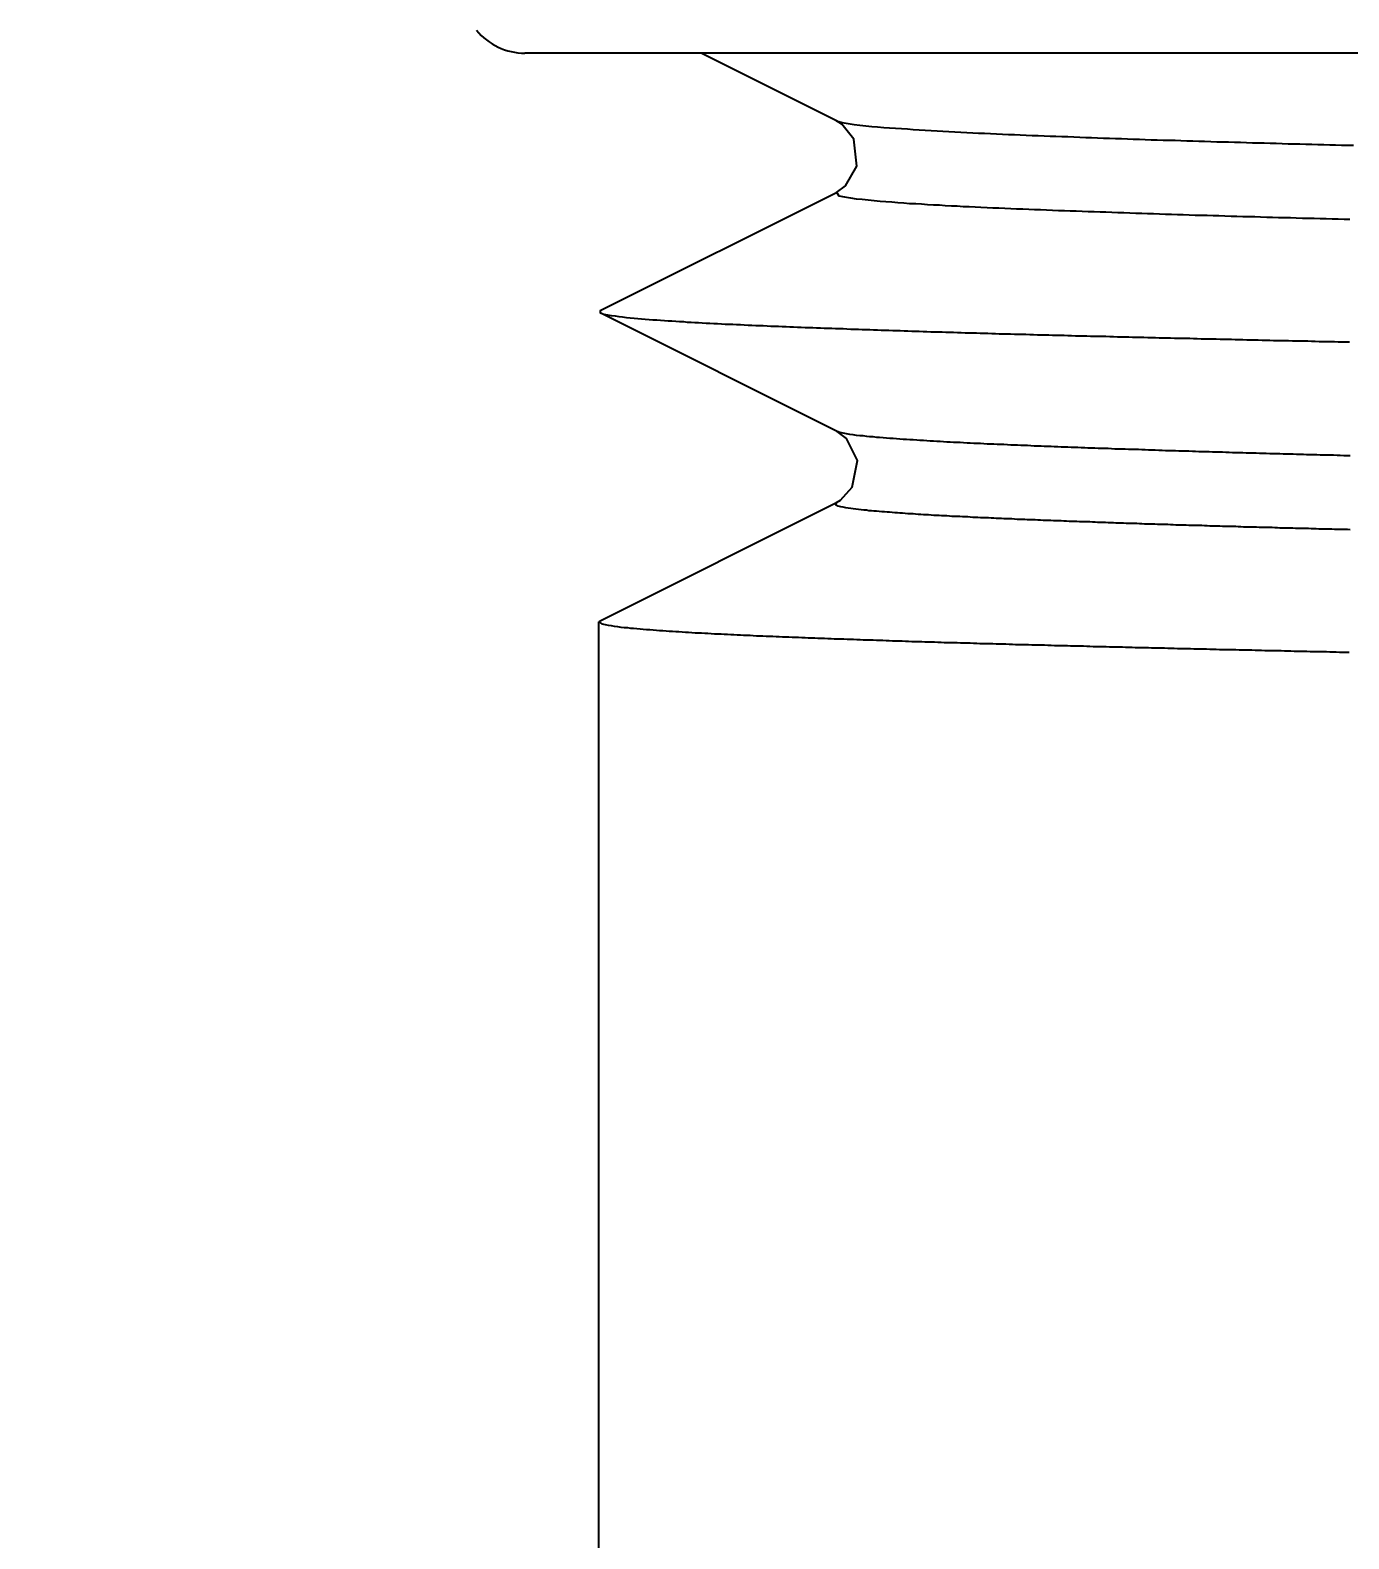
# Model space of a CAD drawing. Header units: millimetres. Extents: x 0 to 3800, y -67 to 2530.
# Drawn here: x 2299.1 to 2305.65, y 1593.55 to 1601.04 of the extents above; entities that cross this region are included whole.
import ezdxf

# ---------------------------------------------------------------- set-up
doc = ezdxf.new("R2010")
doc.units = ezdxf.units.MM
doc.layers.add('내부선 및 부속', color=4, linetype='Continuous')
doc.layers.add('치수선', color=7, linetype='Continuous')
doc.styles.add('____', font='')
doc.styles.get('____').set_extended_font_data('굴림')
doc.dimstyles.new('MSADIM', dxfattribs={"dimtxt": 33, "dimasz": 17, "dimexe": 10, "dimexo": 7.5, "dimgap": 10, "dimtad": 0, "dimtih": 1, "dimtoh": 1, "dimdec": 0, "dimzin": 1, "dimdsep": 46, "dimtxsty": '____', "dimcen": 11.25, "dimadec": 0, "dimazin": 0, "dimtfac": 1, "dimtdec": 0, "dimtix": 1, "dimtmove": 0, "dimatfit": 3, "dimfxl": 1, "dimtolj": 1, "dimtzin": 1, "dimarcsym": 0})

# ---------------------------------------------------------------- blocks, each defined once
blk = doc.blocks.new('*D52')
at = {"layer": '치수선', "color": 0, "linetype": 'Continuous', "lineweight": -2, "transparency": 16777216}
for p, q in [((2932.4547, 1675.4392), (2932.4547, 1337.9392)), ((2232.4547, 1355.3142), (2232.4547, 1337.9392)), ((2249.4547, 1347.9392), (2545.3242, 1347.9392)), ((2915.4547, 1347.9392), (2619.5852, 1347.9392))]:
    blk.add_line(p, q, dxfattribs=at)
at = {"layer": '치수선', "color": 0, "linetype": 'Continuous', "transparency": 16777216}
for points in [[(2249.4547, 1350.7725), (2249.4547, 1345.1059), (2232.4547, 1347.9392)], [(2915.4547, 1350.7725), (2915.4547, 1345.1059), (2932.4547, 1347.9392)]]:
    blk.add_solid(points, dxfattribs=at)
at = {"layer": '치수선', "color": 0, "linetype": 'Continuous', "transparency": 16777216, "insert": (2582.4547, 1347.9392), "char_height": 25, "attachment_point": 5, "style": '____'}
blk.add_mtext('\\A1;700', dxfattribs=at)

msp = doc.modelspace()

# ---------------------------------------------------------------- linework, layer by layer
at = {"layer": '내부선 및 부속', "linetype": 'Continuous'}
for p, q in [((2343.3534, 1600.9215), (2301.5558, 1600.9215)), ((2303.1024, 1600.5857), (2302.4309, 1600.9215)), ((2301.9295, 1599.6442), (2303.1024, 1600.2308)), ((2301.9295, 1599.6442), (2301.9295, 1599.6325)), ((2303.1024, 1599.0459), (2301.9295, 1599.6325)), ((2301.9295, 1598.1044), (2303.1024, 1598.691)), ((2301.9295, 1598.1044), (2301.9237, 1598.0985)), ((2301.9237, 1587.1282), (2301.9237, 1598.0985))]:
    msp.add_line(p, q, dxfattribs=at)
at = {"layer": '내부선 및 부속', "linetype": 'Continuous', "flags": 128}
for points in [[(2303.1024, 1600.2308), (2303.1466, 1600.2626), (2303.2036, 1600.3607), (2303.189, 1600.4953), (2303.1287, 1600.5693), (2303.1024, 1600.5857)], [(2303.1026, 1600.5852), (2303.1306, 1600.5772), (2303.1596, 1600.5722), (2303.1896, 1600.5682), (2303.2186, 1600.5642), (2303.2476, 1600.5612), (2303.2776, 1600.5582), (2303.3066, 1600.5552), (2303.3366, 1600.5532), (2303.3656, 1600.5512), (2303.3956, 1600.5492), (2303.4246, 1600.5472), (2303.4546, 1600.5452), (2303.4836, 1600.5432), (2303.5126, 1600.5412), (2303.5426, 1600.5392), (2303.5716, 1600.5372), (2303.6016, 1600.5362), (2303.6306, 1600.5342), (2303.6606, 1600.5322), (2303.6896, 1600.5312), (2303.7196, 1600.5292), (2303.7486, 1600.5282), (2303.7786, 1600.5262), (2303.8076, 1600.5252), (2303.8376, 1600.5242), (2303.8676, 1600.5222), (2303.8966, 1600.5212), (2303.9266, 1600.5202), (2303.9556, 1600.5182), (2303.9856, 1600.5172), (2304.0146, 1600.5162), (2304.0446, 1600.5152), (2304.0736, 1600.5132), (2304.1036, 1600.5122), (2304.1326, 1600.5112), (2304.1626, 1600.5102), (2304.1916, 1600.5092), (2304.2216, 1600.5082), (2304.2506, 1600.5072), (2304.2806, 1600.5062), (2304.3096, 1600.5042), (2304.3396, 1600.5032), (2304.3686, 1600.5022), (2304.3986, 1600.5012), (2304.4276, 1600.5002), (2304.4576, 1600.4992), (2304.4876, 1600.4982), (2304.5166, 1600.4972), (2304.5466, 1600.4962), (2304.5756, 1600.4952), (2304.6056, 1600.4942), (2304.6346, 1600.4932), (2304.6646, 1600.4922), (2304.6936, 1600.4912), (2304.7236, 1600.4902), (2304.7526, 1600.4902), (2304.7826, 1600.4892), (2304.8116, 1600.4882), (2304.8416, 1600.4872), (2304.8706, 1600.4862), (2304.9006, 1600.4852), (2304.9296, 1600.4842), (2304.9596, 1600.4832), (2304.9896, 1600.4822), (2305.0186, 1600.4822), (2305.0486, 1600.4812), (2305.0776, 1600.4802), (2305.1076, 1600.4792), (2305.1366, 1600.4782), (2305.1666, 1600.4772), (2305.1956, 1600.4762), (2305.2256, 1600.4762), (2305.2546, 1600.4752), (2305.2846, 1600.4742), (2305.3136, 1600.4732), (2305.3436, 1600.4722), (2305.3736, 1600.4722), (2305.4026, 1600.4712), (2305.4326, 1600.4702), (2305.4616, 1600.4692), (2305.4916, 1600.4682), (2305.5206, 1600.4682), (2305.5506, 1600.4672), (2305.5796, 1600.4662), (2305.6096, 1600.4652), (2305.6386, 1600.4652), (2305.6686, 1600.4642)], [(2303.1026, 1600.2312), (2303.1136, 1600.2142), (2303.1426, 1600.2082), (2303.1716, 1600.2032), (2303.2006, 1600.1992), (2303.2306, 1600.1962), (2303.2596, 1600.1932), (2303.2896, 1600.1902), (2303.3186, 1600.1872), (2303.3476, 1600.1852), (2303.3776, 1600.1832), (2303.4066, 1600.1802), (2303.4366, 1600.1782), (2303.4656, 1600.1762), (2303.4956, 1600.1752), (2303.5246, 1600.1732), (2303.5546, 1600.1712), (2303.5836, 1600.1692), (2303.6136, 1600.1682), (2303.6426, 1600.1662), (2303.6726, 1600.1642), (2303.7016, 1600.1632), (2303.7316, 1600.1612), (2303.7606, 1600.1602), (2303.7906, 1600.1592), (2303.8196, 1600.1572), (2303.8496, 1600.1562), (2303.8786, 1600.1542), (2303.9086, 1600.1532), (2303.9376, 1600.1522), (2303.9676, 1600.1512), (2303.9966, 1600.1492), (2304.0266, 1600.1482), (2304.0566, 1600.1472), (2304.0856, 1600.1462), (2304.1156, 1600.1452), (2304.1446, 1600.1432), (2304.1746, 1600.1422), (2304.2036, 1600.1412), (2304.2336, 1600.1402), (2304.2626, 1600.1392), (2304.2926, 1600.1382), (2304.3216, 1600.1372), (2304.3516, 1600.1362), (2304.3806, 1600.1352), (2304.4106, 1600.1342), (2304.4396, 1600.1332), (2304.4696, 1600.1322), (2304.4986, 1600.1312), (2304.5286, 1600.1302), (2304.5576, 1600.1292), (2304.5876, 1600.1282), (2304.6176, 1600.1272), (2304.6466, 1600.1262), (2304.6766, 1600.1252), (2304.7056, 1600.1242), (2304.7356, 1600.1232), (2304.7646, 1600.1222), (2304.7946, 1600.1212), (2304.8236, 1600.1202), (2304.8536, 1600.1192), (2304.8826, 1600.1182), (2304.9126, 1600.1172), (2304.9416, 1600.1172), (2304.9716, 1600.1162), (2305.0006, 1600.1152), (2305.0306, 1600.1142), (2305.0606, 1600.1132), (2305.0896, 1600.1122), (2305.1196, 1600.1112), (2305.1486, 1600.1112), (2305.1786, 1600.1102), (2305.2076, 1600.1092), (2305.2376, 1600.1082), (2305.2666, 1600.1072), (2305.2966, 1600.1062), (2305.3256, 1600.1062), (2305.3556, 1600.1052), (2305.3846, 1600.1042), (2305.4146, 1600.1032), (2305.4436, 1600.1022), (2305.4736, 1600.1022), (2305.5036, 1600.1012), (2305.5326, 1600.1002), (2305.5626, 1600.0992), (2305.5916, 1600.0992), (2305.6216, 1600.0982), (2305.6506, 1600.0972)], [(2301.9296, 1599.6322), (2301.9476, 1599.6262), (2301.9656, 1599.6222), (2301.9846, 1599.6192), (2302.0036, 1599.6172), (2302.0226, 1599.6142), (2302.0406, 1599.6122), (2302.0596, 1599.6102), (2302.0786, 1599.6082), (2302.0976, 1599.6062), (2302.1166, 1599.6052), (2302.1346, 1599.6032), (2302.1536, 1599.6012), (2302.1726, 1599.6002), (2302.1916, 1599.5982), (2302.2106, 1599.5972), (2302.2296, 1599.5962), (2302.2486, 1599.5942), (2302.2666, 1599.5932), (2302.2856, 1599.5922), (2302.3046, 1599.5912), (2302.3236, 1599.5902), (2302.3426, 1599.5892), (2302.3616, 1599.5872), (2302.3806, 1599.5862), (2302.3986, 1599.5852), (2302.4176, 1599.5842), (2302.4366, 1599.5832), (2302.4556, 1599.5822), (2302.4746, 1599.5812), (2302.4936, 1599.5802), (2302.5126, 1599.5792), (2302.5316, 1599.5782), (2302.5506, 1599.5772), (2302.5686, 1599.5772), (2302.5876, 1599.5762), (2302.6066, 1599.5752), (2302.6256, 1599.5742), (2302.6446, 1599.5732), (2302.6636, 1599.5722), (2302.6826, 1599.5712), (2302.7016, 1599.5702), (2302.7196, 1599.5702), (2302.7386, 1599.5692), (2302.7576, 1599.5682), (2302.7766, 1599.5672), (2302.7956, 1599.5662), (2302.8146, 1599.5662), (2302.8336, 1599.5652), (2302.8526, 1599.5642), (2302.8716, 1599.5632), (2302.8896, 1599.5632), (2302.9086, 1599.5622), (2302.9276, 1599.5612), (2302.9466, 1599.5602), (2302.9656, 1599.5602), (2302.9846, 1599.5592), (2303.0036, 1599.5582), (2303.0226, 1599.5582), (2303.0416, 1599.5572), (2303.0596, 1599.5562), (2303.0786, 1599.5562), (2303.0976, 1599.5552), (2303.1166, 1599.5542), (2303.1356, 1599.5542), (2303.1546, 1599.5532), (2303.1736, 1599.5522), (2303.1926, 1599.5522), (2303.2116, 1599.5512), (2303.2306, 1599.5502), (2303.2486, 1599.5502), (2303.2676, 1599.5492), (2303.2866, 1599.5482), (2303.3056, 1599.5482), (2303.3246, 1599.5472), (2303.3436, 1599.5462), (2303.3626, 1599.5462), (2303.3816, 1599.5452), (2303.4006, 1599.5452), (2303.4186, 1599.5442), (2303.4376, 1599.5432), (2303.4566, 1599.5432), (2303.4756, 1599.5422), (2303.4946, 1599.5422), (2303.5136, 1599.5412), (2303.5326, 1599.5402), (2303.5516, 1599.5402), (2303.5706, 1599.5392), (2303.5896, 1599.5392), (2303.6076, 1599.5382), (2303.6266, 1599.5382), (2303.6456, 1599.5372), (2303.6646, 1599.5362), (2303.6836, 1599.5362), (2303.7026, 1599.5352), (2303.7216, 1599.5352), (2303.7406, 1599.5342), (2303.7596, 1599.5342), (2303.7776, 1599.5332), (2303.7966, 1599.5332), (2303.8156, 1599.5322), (2303.8156, 1599.5322), (2303.8346, 1599.5322), (2303.8536, 1599.5312), (2303.8726, 1599.5302), (2303.8916, 1599.5302), (2303.9106, 1599.5292), (2303.9296, 1599.5292), (2303.9486, 1599.5282), (2303.9666, 1599.5282), (2303.9856, 1599.5272), (2304.0046, 1599.5272), (2304.0236, 1599.5262), (2304.0426, 1599.5262), (2304.0616, 1599.5252), (2304.0806, 1599.5252), (2304.0996, 1599.5242), (2304.1186, 1599.5242), (2304.1376, 1599.5232), (2304.1556, 1599.5232), (2304.1746, 1599.5222), (2304.1936, 1599.5222), (2304.2126, 1599.5212), (2304.2316, 1599.5212), (2304.2506, 1599.5202), (2304.2696, 1599.5202), (2304.2886, 1599.5192), (2304.3076, 1599.5192), (2304.3266, 1599.5182), (2304.3446, 1599.5182), (2304.3636, 1599.5172), (2304.3826, 1599.5172), (2304.4016, 1599.5162), (2304.4206, 1599.5162), (2304.4396, 1599.5162), (2304.4586, 1599.5152), (2304.4776, 1599.5152), (2304.4966, 1599.5142), (2304.5156, 1599.5142), (2304.5336, 1599.5132), (2304.5526, 1599.5132), (2304.5716, 1599.5122), (2304.5906, 1599.5122), (2304.6096, 1599.5112), (2304.6286, 1599.5112), (2304.6476, 1599.5102), (2304.6666, 1599.5102), (2304.6856, 1599.5102), (2304.7046, 1599.5092), (2304.7226, 1599.5092), (2304.7416, 1599.5082), (2304.7606, 1599.5082), (2304.7796, 1599.5072), (2304.7986, 1599.5072), (2304.8176, 1599.5062), (2304.8366, 1599.5062), (2304.8556, 1599.5062), (2304.8746, 1599.5052), (2304.8926, 1599.5052), (2304.9116, 1599.5042), (2304.9306, 1599.5042), (2304.9496, 1599.5032), (2304.9686, 1599.5032), (2304.9876, 1599.5032), (2305.0066, 1599.5022), (2305.0256, 1599.5022), (2305.0446, 1599.5012), (2305.0636, 1599.5012), (2305.0816, 1599.5002), (2305.1006, 1599.5002), (2305.1196, 1599.5002), (2305.1386, 1599.4992), (2305.1576, 1599.4992), (2305.1766, 1599.4982), (2305.1956, 1599.4982), (2305.2146, 1599.4972), (2305.2336, 1599.4972), (2305.2526, 1599.4972), (2305.2706, 1599.4962), (2305.2896, 1599.4962), (2305.3086, 1599.4952), (2305.3276, 1599.4952), (2305.3466, 1599.4952), (2305.3656, 1599.4942), (2305.3846, 1599.4942), (2305.4036, 1599.4932), (2305.4226, 1599.4932), (2305.4416, 1599.4932), (2305.4596, 1599.4922), (2305.4786, 1599.4922), (2305.4976, 1599.4912), (2305.5166, 1599.4912), (2305.5356, 1599.4912), (2305.5546, 1599.4902), (2305.5736, 1599.4902), (2305.5926, 1599.4892), (2305.6116, 1599.4892), (2305.6306, 1599.4892), (2305.6486, 1599.4882)], [(2303.1023, 1598.691), (2303.1223, 1598.7028), (2303.181, 1598.7666), (2303.2071, 1598.8996), (2303.1518, 1599.0089), (2303.1057, 1599.0442), (2303.1023, 1599.0459)], [(2303.1026, 1599.0462), (2303.1186, 1599.0402), (2303.1346, 1599.0372), (2303.1506, 1599.0332), (2303.1676, 1599.0312), (2303.1836, 1599.0292), (2303.2006, 1599.0262), (2303.2176, 1599.0242), (2303.2336, 1599.0232), (2303.2506, 1599.0212), (2303.2666, 1599.0192), (2303.2836, 1599.0182), (2303.3006, 1599.0162), (2303.3166, 1599.0152), (2303.3336, 1599.0132), (2303.3506, 1599.0122), (2303.3666, 1599.0112), (2303.3836, 1599.0102), (2303.4006, 1599.0082), (2303.4166, 1599.0072), (2303.4336, 1599.0062), (2303.4506, 1599.0052), (2303.4666, 1599.0042), (2303.4836, 1599.0032), (2303.5006, 1599.0022), (2303.5166, 1599.0012), (2303.5336, 1599.0002), (2303.5506, 1598.9992), (2303.5666, 1598.9982), (2303.5836, 1598.9972), (2303.6006, 1598.9962), (2303.6166, 1598.9952), (2303.6336, 1598.9942), (2303.6506, 1598.9932), (2303.6666, 1598.9922), (2303.6836, 1598.9912), (2303.7006, 1598.9902), (2303.7166, 1598.9902), (2303.7336, 1598.9892), (2303.7506, 1598.9882), (2303.7666, 1598.9872), (2303.7836, 1598.9862), (2303.8006, 1598.9862), (2303.8166, 1598.9852), (2303.8336, 1598.9842), (2303.8506, 1598.9832), (2303.8666, 1598.9822), (2303.8836, 1598.9822), (2303.9006, 1598.9812), (2303.9166, 1598.9802), (2303.9336, 1598.9802), (2303.9506, 1598.9792), (2303.9676, 1598.9782), (2303.9836, 1598.9772), (2304.0006, 1598.9772), (2304.0176, 1598.9762), (2304.0336, 1598.9752), (2304.0506, 1598.9752), (2304.0676, 1598.9742), (2304.0836, 1598.9732), (2304.1006, 1598.9732), (2304.1176, 1598.9722), (2304.1336, 1598.9712), (2304.1506, 1598.9712), (2304.1676, 1598.9702), (2304.1836, 1598.9692), (2304.2006, 1598.9692), (2304.2176, 1598.9682), (2304.2336, 1598.9672), (2304.2506, 1598.9672), (2304.2676, 1598.9662), (2304.2846, 1598.9662), (2304.3006, 1598.9652), (2304.3176, 1598.9642), (2304.3346, 1598.9642), (2304.3506, 1598.9632), (2304.3676, 1598.9632), (2304.3846, 1598.9622), (2304.4006, 1598.9612), (2304.4176, 1598.9612), (2304.4346, 1598.9602), (2304.4506, 1598.9602), (2304.4676, 1598.9592), (2304.4846, 1598.9582), (2304.5016, 1598.9582), (2304.5176, 1598.9572), (2304.5346, 1598.9572), (2304.5516, 1598.9562), (2304.5676, 1598.9562), (2304.5846, 1598.9552), (2304.6016, 1598.9552), (2304.6176, 1598.9542), (2304.6346, 1598.9542), (2304.6516, 1598.9532), (2304.6676, 1598.9522), (2304.6846, 1598.9522), (2304.7016, 1598.9512), (2304.7186, 1598.9512), (2304.7346, 1598.9502), (2304.7516, 1598.9502), (2304.7686, 1598.9492), (2304.7686, 1598.9492), (2304.7846, 1598.9492), (2304.8016, 1598.9482), (2304.8186, 1598.9482), (2304.8346, 1598.9472), (2304.8516, 1598.9472), (2304.8686, 1598.9462), (2304.8846, 1598.9462), (2304.9016, 1598.9452), (2304.9186, 1598.9452), (2304.9346, 1598.9442), (2304.9516, 1598.9442), (2304.9686, 1598.9432), (2304.9856, 1598.9432), (2305.0016, 1598.9422), (2305.0186, 1598.9422), (2305.0356, 1598.9412), (2305.0516, 1598.9412), (2305.0686, 1598.9402), (2305.0856, 1598.9402), (2305.1016, 1598.9392), (2305.1186, 1598.9392), (2305.1356, 1598.9382), (2305.1526, 1598.9382), (2305.1686, 1598.9372), (2305.1856, 1598.9372), (2305.2026, 1598.9362), (2305.2186, 1598.9362), (2305.2356, 1598.9362), (2305.2526, 1598.9352), (2305.2686, 1598.9352), (2305.2856, 1598.9342), (2305.3026, 1598.9342), (2305.3186, 1598.9332), (2305.3356, 1598.9332), (2305.3526, 1598.9322), (2305.3696, 1598.9322), (2305.3856, 1598.9312), (2305.4026, 1598.9312), (2305.4196, 1598.9312), (2305.4356, 1598.9302), (2305.4526, 1598.9302), (2305.4696, 1598.9292), (2305.4856, 1598.9292), (2305.5026, 1598.9282), (2305.5196, 1598.9282), (2305.5356, 1598.9272), (2305.5526, 1598.9272), (2305.5696, 1598.9272), (2305.5866, 1598.9262), (2305.6026, 1598.9262), (2305.6196, 1598.9252), (2305.6366, 1598.9252), (2305.6526, 1598.9242)], [(2303.1026, 1598.6912), (2303.0976, 1598.6812), (2303.1096, 1598.6752), (2303.1216, 1598.6722), (2303.1346, 1598.6692), (2303.1476, 1598.6672), (2303.1606, 1598.6652), (2303.1736, 1598.6632), (2303.1856, 1598.6612), (2303.1986, 1598.6592), (2303.2116, 1598.6582), (2303.2246, 1598.6562), (2303.2376, 1598.6552), (2303.2506, 1598.6542), (2303.2626, 1598.6522), (2303.2756, 1598.6512), (2303.2886, 1598.6502), (2303.3016, 1598.6492), (2303.3146, 1598.6482), (2303.3276, 1598.6472), (2303.3406, 1598.6462), (2303.3536, 1598.6452), (2303.3656, 1598.6442), (2303.3786, 1598.6432), (2303.3916, 1598.6422), (2303.4046, 1598.6412), (2303.4176, 1598.6402), (2303.4306, 1598.6392), (2303.4436, 1598.6382), (2303.4566, 1598.6372), (2303.4696, 1598.6362), (2303.4826, 1598.6362), (2303.4946, 1598.6352), (2303.5076, 1598.6342), (2303.5206, 1598.6332), (2303.5336, 1598.6322), (2303.5466, 1598.6322), (2303.5596, 1598.6312), (2303.5726, 1598.6302), (2303.5856, 1598.6292), (2303.5986, 1598.6292), (2303.6116, 1598.6282), (2303.6236, 1598.6272), (2303.6366, 1598.6272), (2303.6496, 1598.6262), (2303.6626, 1598.6252), (2303.6756, 1598.6242), (2303.6886, 1598.6242), (2303.7016, 1598.6232), (2303.7146, 1598.6232), (2303.7276, 1598.6222), (2303.7406, 1598.6212), (2303.7536, 1598.6212), (2303.7656, 1598.6202), (2303.7786, 1598.6192), (2303.7916, 1598.6192), (2303.8046, 1598.6182), (2303.8176, 1598.6172), (2303.8306, 1598.6172), (2303.8436, 1598.6162), (2303.8566, 1598.6162), (2303.8696, 1598.6152), (2303.8826, 1598.6152), (2303.8956, 1598.6142), (2303.9076, 1598.6132), (2303.9206, 1598.6132), (2303.9336, 1598.6122), (2303.9466, 1598.6122), (2303.9596, 1598.6112), (2303.9726, 1598.6112), (2303.9856, 1598.6102), (2303.9986, 1598.6092), (2304.0116, 1598.6092), (2304.0246, 1598.6082), (2304.0376, 1598.6082), (2304.0496, 1598.6072), (2304.0626, 1598.6072), (2304.0756, 1598.6062), (2304.0886, 1598.6062), (2304.1016, 1598.6052), (2304.1146, 1598.6052), (2304.1276, 1598.6042), (2304.1406, 1598.6042), (2304.1536, 1598.6032), (2304.1666, 1598.6032), (2304.1796, 1598.6022), (2304.1926, 1598.6022), (2304.2046, 1598.6012), (2304.2176, 1598.6012), (2304.2306, 1598.6002), (2304.2436, 1598.6002), (2304.2566, 1598.5992), (2304.2696, 1598.5992), (2304.2826, 1598.5982), (2304.2956, 1598.5982), (2304.3086, 1598.5972), (2304.3216, 1598.5972), (2304.3346, 1598.5962), (2304.3476, 1598.5962), (2304.3596, 1598.5962), (2304.3726, 1598.5952), (2304.3726, 1598.5952), (2304.3856, 1598.5952), (2304.3986, 1598.5942), (2304.4116, 1598.5942), (2304.4246, 1598.5932), (2304.4376, 1598.5932), (2304.4506, 1598.5922), (2304.4636, 1598.5922), (2304.4766, 1598.5922), (2304.4896, 1598.5912), (2304.5026, 1598.5912), (2304.5146, 1598.5902), (2304.5276, 1598.5902), (2304.5406, 1598.5892), (2304.5536, 1598.5892), (2304.5666, 1598.5882), (2304.5796, 1598.5882), (2304.5926, 1598.5882), (2304.6056, 1598.5872), (2304.6186, 1598.5872), (2304.6316, 1598.5862), (2304.6446, 1598.5862), (2304.6576, 1598.5862), (2304.6696, 1598.5852), (2304.6826, 1598.5852), (2304.6956, 1598.5842), (2304.7086, 1598.5842), (2304.7216, 1598.5832), (2304.7346, 1598.5832), (2304.7476, 1598.5832), (2304.7606, 1598.5822), (2304.7736, 1598.5822), (2304.7866, 1598.5812), (2304.7996, 1598.5812), (2304.8126, 1598.5812), (2304.8246, 1598.5802), (2304.8376, 1598.5802), (2304.8506, 1598.5792), (2304.8636, 1598.5792), (2304.8766, 1598.5792), (2304.8896, 1598.5782), (2304.9026, 1598.5782), (2304.9156, 1598.5782), (2304.9286, 1598.5772), (2304.9416, 1598.5772), (2304.9546, 1598.5762), (2304.9676, 1598.5762), (2304.9796, 1598.5762), (2304.9926, 1598.5752), (2305.0056, 1598.5752), (2305.0186, 1598.5742), (2305.0316, 1598.5742), (2305.0446, 1598.5742), (2305.0576, 1598.5732), (2305.0706, 1598.5732), (2305.0836, 1598.5732), (2305.0966, 1598.5722), (2305.1096, 1598.5722), (2305.1226, 1598.5712), (2305.1356, 1598.5712), (2305.1476, 1598.5712), (2305.1606, 1598.5702), (2305.1736, 1598.5702), (2305.1866, 1598.5702), (2305.1996, 1598.5692), (2305.2126, 1598.5692), (2305.2256, 1598.5692), (2305.2386, 1598.5682), (2305.2516, 1598.5682), (2305.2646, 1598.5682), (2305.2776, 1598.5672), (2305.2906, 1598.5672), (2305.3026, 1598.5662), (2305.3156, 1598.5662), (2305.3286, 1598.5662), (2305.3416, 1598.5652), (2305.3546, 1598.5652), (2305.3676, 1598.5652), (2305.3806, 1598.5642), (2305.3936, 1598.5642), (2305.4066, 1598.5642), (2305.4196, 1598.5632), (2305.4326, 1598.5632), (2305.4456, 1598.5632), (2305.4586, 1598.5622), (2305.4706, 1598.5622), (2305.4836, 1598.5622), (2305.4966, 1598.5612), (2305.5096, 1598.5612), (2305.5226, 1598.5612), (2305.5356, 1598.5602), (2305.5486, 1598.5602), (2305.5616, 1598.5602), (2305.5746, 1598.5592), (2305.5876, 1598.5592), (2305.6006, 1598.5592), (2305.6136, 1598.5582), (2305.6256, 1598.5582), (2305.6386, 1598.5582), (2305.6516, 1598.5572)], [(2301.9236, 1598.0982), (2301.9376, 1598.0892), (2301.9536, 1598.0852), (2301.9686, 1598.0822), (2301.9836, 1598.0802), (2301.9996, 1598.0772), (2302.0156, 1598.0752), (2302.0326, 1598.0732), (2302.0486, 1598.0712), (2302.0646, 1598.0702), (2302.0806, 1598.0682), (2302.0956, 1598.0672), (2302.1116, 1598.0652), (2302.1276, 1598.0642), (2302.1436, 1598.0622), (2302.1596, 1598.0612), (2302.1756, 1598.0602), (2302.1926, 1598.0592), (2302.2086, 1598.0572), (2302.2246, 1598.0562), (2302.2406, 1598.0552), (2302.2566, 1598.0542), (2302.2726, 1598.0532), (2302.2886, 1598.0522), (2302.3046, 1598.0512), (2302.3206, 1598.0502), (2302.3366, 1598.0492), (2302.3526, 1598.0482), (2302.3686, 1598.0472), (2302.3846, 1598.0462), (2302.4006, 1598.0452), (2302.4166, 1598.0452), (2302.4326, 1598.0442), (2302.4486, 1598.0432), (2302.4646, 1598.0422), (2302.4806, 1598.0412), (2302.4966, 1598.0402), (2302.5136, 1598.0392), (2302.5296, 1598.0392), (2302.5456, 1598.0382), (2302.5616, 1598.0372), (2302.5776, 1598.0362), (2302.5936, 1598.0362), (2302.6096, 1598.0352), (2302.6256, 1598.0342), (2302.6416, 1598.0332), (2302.6576, 1598.0332), (2302.6736, 1598.0322), (2302.6896, 1598.0312), (2302.7056, 1598.0302), (2302.7216, 1598.0302), (2302.7376, 1598.0292), (2302.7536, 1598.0282), (2302.7696, 1598.0282), (2302.7866, 1598.0272), (2302.8026, 1598.0262), (2302.8186, 1598.0262), (2302.8346, 1598.0252), (2302.8506, 1598.0242), (2302.8666, 1598.0242), (2302.8826, 1598.0232), (2302.8986, 1598.0222), (2302.9146, 1598.0222), (2302.9306, 1598.0212), (2302.9466, 1598.0212), (2302.9626, 1598.0202), (2302.9786, 1598.0192), (2302.9946, 1598.0192), (2303.0106, 1598.0182), (2303.0276, 1598.0182), (2303.0436, 1598.0172), (2303.0596, 1598.0162), (2303.0756, 1598.0162), (2303.0916, 1598.0152), (2303.1076, 1598.0152), (2303.1236, 1598.0142), (2303.1396, 1598.0142), (2303.1556, 1598.0132), (2303.1716, 1598.0122), (2303.1876, 1598.0122), (2303.2036, 1598.0112), (2303.2196, 1598.0112), (2303.2356, 1598.0102), (2303.2516, 1598.0102), (2303.2686, 1598.0092), (2303.2846, 1598.0092), (2303.3006, 1598.0082), (2303.3166, 1598.0082), (2303.3326, 1598.0072), (2303.3486, 1598.0062), (2303.3646, 1598.0062), (2303.3806, 1598.0052), (2303.3966, 1598.0052), (2303.4126, 1598.0042), (2303.4286, 1598.0042), (2303.4446, 1598.0032), (2303.4606, 1598.0032), (2303.4766, 1598.0022), (2303.4926, 1598.0022), (2303.5096, 1598.0012), (2303.5256, 1598.0012), (2303.5256, 1598.0012), (2303.5416, 1598.0002), (2303.5576, 1598.0002), (2303.5736, 1597.9992), (2303.5896, 1597.9992), (2303.6056, 1597.9982), (2303.6216, 1597.9982), (2303.6376, 1597.9972), (2303.6536, 1597.9972), (2303.6696, 1597.9972), (2303.6856, 1597.9962), (2303.7016, 1597.9962), (2303.7176, 1597.9952), (2303.7346, 1597.9952), (2303.7506, 1597.9942), (2303.7666, 1597.9942), (2303.7826, 1597.9932), (2303.7986, 1597.9932), (2303.8146, 1597.9922), (2303.8306, 1597.9922), (2303.8466, 1597.9912), (2303.8626, 1597.9912), (2303.8786, 1597.9912), (2303.8946, 1597.9902), (2303.9106, 1597.9902), (2303.9266, 1597.9892), (2303.9426, 1597.9892), (2303.9596, 1597.9882), (2303.9756, 1597.9882), (2303.9916, 1597.9872), (2304.0076, 1597.9872), (2304.0236, 1597.9872), (2304.0396, 1597.9862), (2304.0556, 1597.9862), (2304.0716, 1597.9852), (2304.0876, 1597.9852), (2304.1036, 1597.9842), (2304.1196, 1597.9842), (2304.1356, 1597.9842), (2304.1516, 1597.9832), (2304.1676, 1597.9832), (2304.1846, 1597.9822), (2304.2006, 1597.9822), (2304.2166, 1597.9812), (2304.2326, 1597.9812), (2304.2486, 1597.9812), (2304.2646, 1597.9802), (2304.2806, 1597.9802), (2304.2966, 1597.9792), (2304.3126, 1597.9792), (2304.3286, 1597.9792), (2304.3446, 1597.9782), (2304.3606, 1597.9782), (2304.3766, 1597.9772), (2304.3926, 1597.9772), (2304.4096, 1597.9762), (2304.4256, 1597.9762), (2304.4416, 1597.9762), (2304.4576, 1597.9752), (2304.4736, 1597.9752), (2304.4896, 1597.9742), (2304.5056, 1597.9742), (2304.5216, 1597.9742), (2304.5376, 1597.9732), (2304.5536, 1597.9732), (2304.5696, 1597.9732), (2304.5856, 1597.9722), (2304.6016, 1597.9722), (2304.6176, 1597.9712), (2304.6346, 1597.9712), (2304.6506, 1597.9712), (2304.6666, 1597.9702), (2304.6826, 1597.9702), (2304.6986, 1597.9692), (2304.7146, 1597.9692), (2304.7306, 1597.9692), (2304.7466, 1597.9682), (2304.7626, 1597.9682), (2304.7786, 1597.9682), (2304.7946, 1597.9672), (2304.8106, 1597.9672), (2304.8266, 1597.9662), (2304.8426, 1597.9662), (2304.8596, 1597.9662), (2304.8756, 1597.9652), (2304.8916, 1597.9652), (2304.9076, 1597.9652), (2304.9236, 1597.9642), (2304.9396, 1597.9642), (2304.9556, 1597.9632), (2304.9716, 1597.9632), (2304.9876, 1597.9632), (2305.0036, 1597.9622), (2305.0196, 1597.9622), (2305.0356, 1597.9622), (2305.0516, 1597.9612), (2305.0676, 1597.9612), (2305.0846, 1597.9612), (2305.1006, 1597.9602), (2305.1166, 1597.9602), (2305.1326, 1597.9592), (2305.1326, 1597.9592), (2305.1486, 1597.9592), (2305.1646, 1597.9592), (2305.1806, 1597.9582), (2305.1966, 1597.9582), (2305.2126, 1597.9582), (2305.2286, 1597.9572), (2305.2446, 1597.9572), (2305.2606, 1597.9572), (2305.2766, 1597.9562), (2305.2936, 1597.9562), (2305.3096, 1597.9562), (2305.3256, 1597.9552), (2305.3416, 1597.9552), (2305.3576, 1597.9552), (2305.3736, 1597.9542), (2305.3896, 1597.9542), (2305.4056, 1597.9532), (2305.4216, 1597.9532), (2305.4376, 1597.9532), (2305.4536, 1597.9522), (2305.4696, 1597.9522), (2305.4856, 1597.9522), (2305.5016, 1597.9512), (2305.5186, 1597.9512), (2305.5346, 1597.9512), (2305.5506, 1597.9502), (2305.5666, 1597.9502), (2305.5826, 1597.9502), (2305.5986, 1597.9492), (2305.6146, 1597.9492), (2305.6306, 1597.9492), (2305.6466, 1597.9482)]]:
    msp.add_lwpolyline(points, dxfattribs=at)
at = {"layer": '내부선 및 부속', "linetype": 'Continuous'}
msp.add_arc((2301.5557, 1601.2295), 0.308, 219.00214, 270, dxfattribs=at)

# ---------------------------------------------------------------- dimensions: what is measured, and where the dimension line sits
at = {"layer": '치수선', "linetype": 'Continuous'}
dim = msp.add_linear_dim(base=(2232.4547, 1347.9392), p1=(2932.4547, 1682.9392), p2=(2232.4547, 1362.8142), dimstyle='MSADIM', override={"dimtxt": 25}, dxfattribs=at)
dim.commit()
dim.dimension.update_dxf_attribs({"geometry": '*D52', "text_midpoint": (2582.4547, 1347.9392)})

doc.saveas('drawing.dxf')
